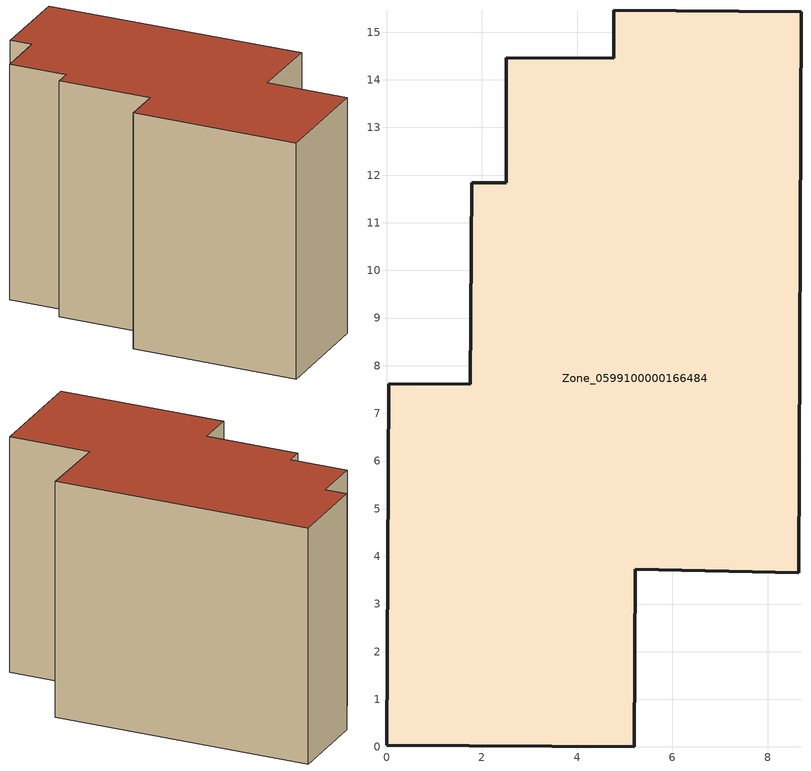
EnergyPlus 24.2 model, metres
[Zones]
Zone_0599100000166484
 floor ground (C_G): 8.65,3.66 5.22,3.73 5.2,0 0,0.04 0.05,7.62 1.76,7.61 1.79,11.84 2.51,11.84 2.51,14.46 4.77,14.45 4.77,15.46 8.7,15.42 z0
 wall outside (C_F): 4.77,14.45 2.51,14.46 2.51,11.84 1.79,11.84 1.76,7.61 0.05,7.62 0,0.04 5.2,0 5.22,3.73 8.65,3.66 8.7,15.42 4.77,15.46 4.77,14.45 z0:10.94
 roof outside (C_R): 8.7,15.42 4.77,15.46 4.77,14.45 2.51,14.46 2.51,11.84 1.79,11.84 1.76,7.61 0.05,7.62 0,0.04 5.2,0 5.22,3.73 8.65,3.66 z10.94
[BUILDING]
Pand.0599100000166484: North Axis=0; Terrain=City; Loads Convergence Tolerance Value=0.04; Temperature Convergence Tolerance Value=0.4; Solar Distribution=FullExterior; Maximum Number of Warmup Days=25; Minimum Number of Warmup Days=1
[Site:Location]
Rotterdam.The.Hague.AP_ZH_NLD Design_Conditions: Latitude=51.96; Longitude=4.45; Time Zone=1; Elevation=-4.5
[SITE:GROUNDTEMPERATURE:BUILDINGSURFACE]
18, 18, 18, 18, 18, 18, 18, 18, 18, 18, 18, 18
[MATERIAL] Thermal Absorptance=0.9; Solar Absorptance=0.7; Visible Absorptance=0.7
Name | Roughness | Thickness | Conductivity | Density | Specific Heat
G.TC.1946 | MediumSmooth | 0.15 | 1 | 540 | 1210
F.TC.1946 | Rough | 0.3 | 0.857143 | 1920 | 840
R.TC.1946 | MediumRough | 0.2 | 0.909091 | 1500 | 1000
[CONSTRUCTION]
C_G: G.TC.1946
C_F: F.TC.1946
C_R: R.TC.1946
[ZONE]
Zone_0599100000166484: Type=1; Multiplier=1; Ceiling Height=Autocalculate; Volume=Autocalculate; Floor Area=autocalculate; Part of Total Floor Area=Yes
[ZONEINFILTRATION:DESIGNFLOWRATE]
Infil_Zone_0599100000166484: Zone or ZoneList or Space or SpaceList=Zone_0599100000166484; Schedule=AlwaysOn; Design Flow Rate Calculation Method=Flow/Area; Flow Rate per Floor Area=0.003; Constant Term Coefficient=1; Temperature Term Coefficient=0; Velocity Term Coefficient=0; Velocity Squared Term Coefficient=0
[HVACTEMPLATE:ZONE:IDEALLOADSAIRSYSTEM]
Zone_0599100000166484: Maximum Heating Supply Air Temperature=50; Minimum Cooling Supply Air Temperature=13; Maximum Heating Supply Air Humidity Ratio=0.0156; Minimum Cooling Supply Air Humidity Ratio=0.0077; Heating Limit=NoLimit; Cooling Limit=NoLimit; Dehumidification Control Type=ConstantSensibleHeatRatio; Cooling Sensible Heat Ratio=0.7; Dehumidification Setpoint=60; Humidification Control Type=None; Humidification Setpoint=30; Outdoor Air Method=None; Outdoor Air Flow Rate per Person=0.00944; Outdoor Air Flow Rate per Zone Floor Area=0; Outdoor Air Flow Rate per Zone=0; Demand Controlled Ventilation Type=None; Outdoor Air Economizer Type=NoEconomizer; Heat Recovery Type=None; Sensible Heat Recovery Effectiveness=0.7; Latent Heat Recovery Effectiveness=0.65
[ZONECONTROL:THERMOSTAT]
ThermostatControl_Zone_0599100000166484: Zone or ZoneList=Zone_0599100000166484; Control Type Schedule=DualSetpointControlType; Control 1=Thermostat_Zone_0599100000166484; Temperature Difference Between Cutout And Setpoint=0
[THERMOSTATSETPOINT:DUALSETPOINT]
Thermostat_Zone_0599100000166484: Heating Setpoint Temperature Schedule=HeatingSetpoint_Zone_0599100000166484; Cooling Setpoint Temperature Schedule=CoolingSetpoint_Zone_0599100000166484
[SCHEDULE:COMPACT]
HeatingSetpoint_Zone_0599100000166484: Through: 12/31, For: AllDays, Until: 24:00, 21
CoolingSetpoint_Zone_0599100000166484: Through: 12/31, For: AllDays, Until: 24:00, 24
DualSetpointControlType: Through: 12/31, For: AllDays, Until: 24:00, 4
AlwaysOn: Through: 12/31, For: AllDays, Until: 24:00, 1
